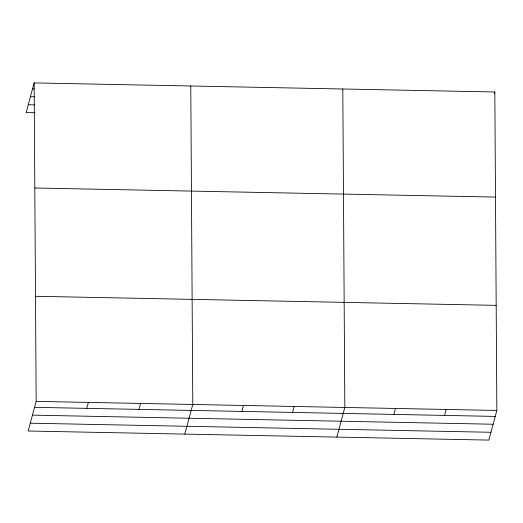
<?xml version="1.0" encoding="UTF-8"?>
<svg xmlns="http://www.w3.org/2000/svg" width="523" height="523" viewBox="0 0 523 523"><rect width="100%" height="100%" fill="white"/><g stroke="black" fill="none" stroke-linecap="round" stroke-linejoin="round"><path stroke-width="0.78" d="M34.145 82.909L36.165 401.376L28.17 431.011L488.855 440.091L496.85 410.457L494.83 91.989L34.145 82.909L26.15 112.543L35.126 112.72M86.772 408.358L88.38 402.403M138.981 409.391L140.589 403.436M184.802 434.097L192.797 404.462L190.777 85.994M241.868 411.418L243.476 405.462M292.54 412.418L294.148 406.463M336.832 437.097L344.827 407.456L342.807 88.995M393.891 414.412L395.499 408.456M494.425 93.48L494.83 91.989M444.57 415.412L446.178 409.457M32.537 88.864L34.172 88.897M30.432 96.683L34.511 96.762M28.262 104.731L34.786 104.862M34.812 188.005L495.497 197.086M35.499 296.28L496.183 305.36M36.165 401.376L496.85 410.457M34.557 407.332L495.242 416.413M32.452 415.144L493.137 424.225M30.282 423.199L490.96 432.279"/></g></svg>
